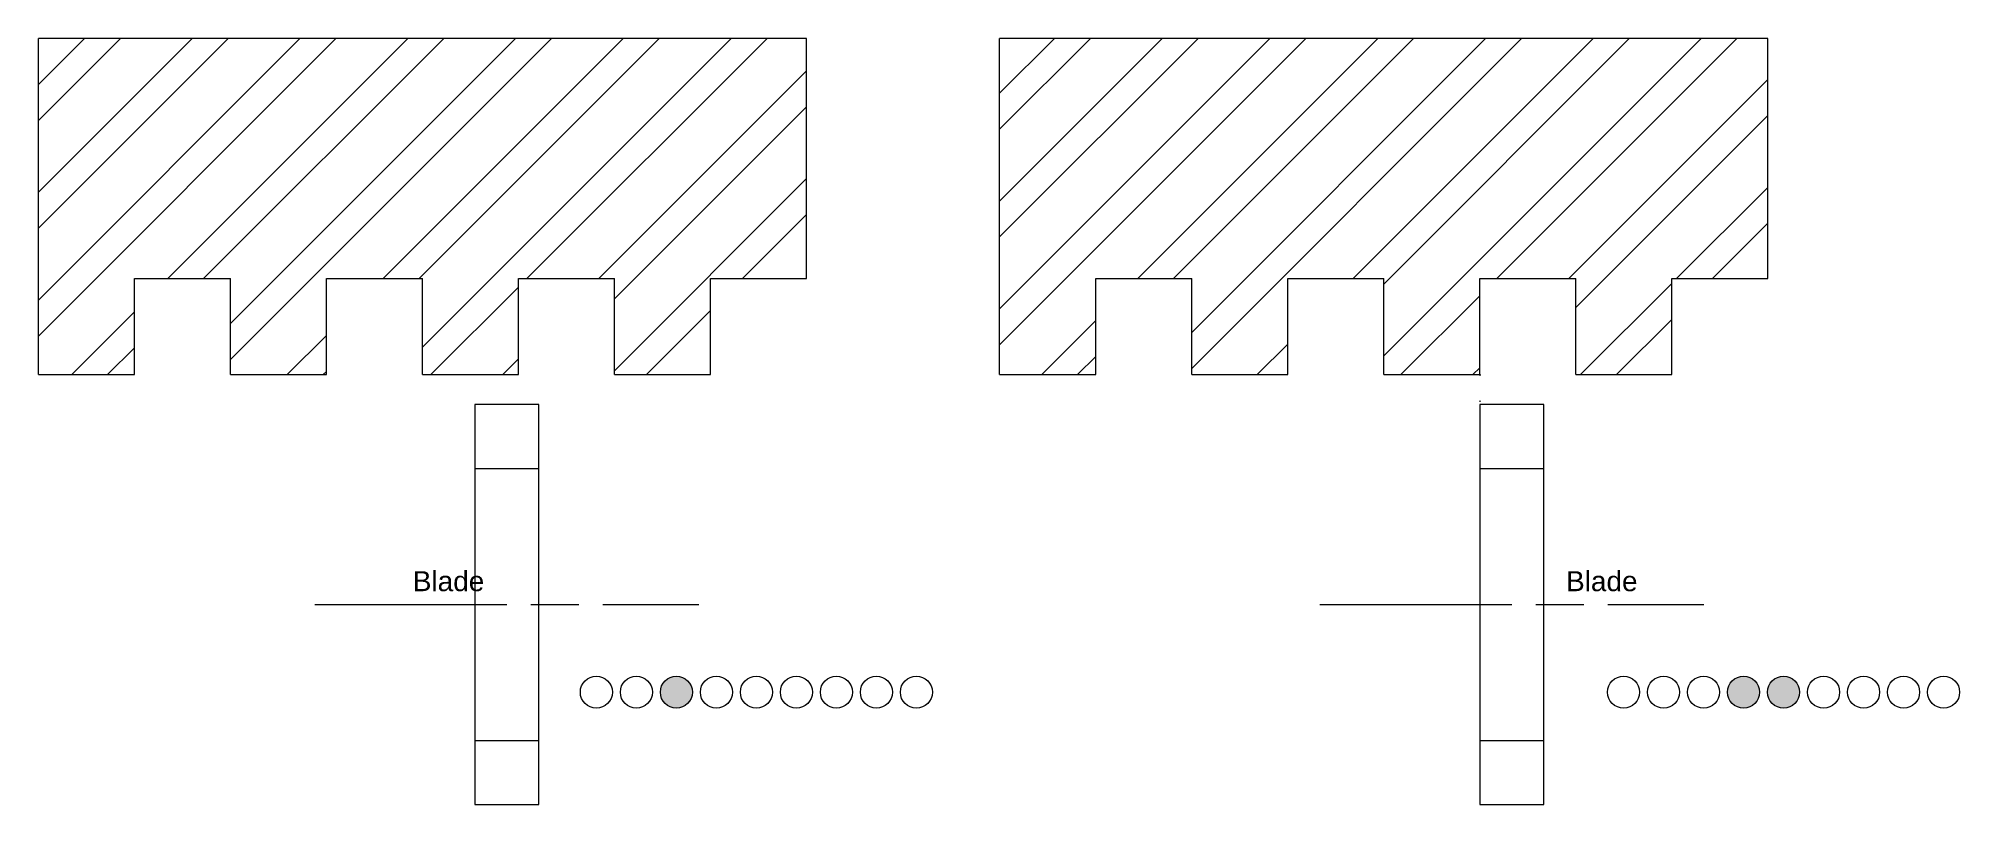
# Model space of a CAD drawing. Header units: millimetres. Extents: x -78 to 761, y -246 to 84.
# Drawn here: x 520.9 to 761, y -242.6 to -146.9 of the extents above; entities that cross this region are included whole.
import ezdxf

# ---------------------------------------------------------------- set-up
doc = ezdxf.new("R2010")
doc.units = ezdxf.units.MM
for name, pattern in [('ACAD_ISO02W100', [15, 12, -3]), ('ACAD_ISO08W100', [36, 24, -3, 6, -3]), ('DOT2', [3.175, 0, -3.175])]:
    doc.linetypes.add(name, pattern=pattern)
doc.layers.get('0').update_dxf_attribs({"lineweight": 25, "true_color": 0xffffff})
for name, color, linetype, lineweight, true_color in [('epure', 1, 'ACAD_ISO02W100', 40, 0xff0000), ('leds rouges', 1, 'Continuous', 25, 0xff0000), ('leds vertes', 3, 'Continuous', 25, 0x00ff00)]:
    doc.layers.add(name, color=color, linetype=linetype, lineweight=lineweight, true_color=true_color)
doc.styles.add('textstyle14', font='')
doc.styles.add('textstyle15', font='')
doc.styles.get('textstyle14').set_extended_font_data('Arial')
doc.styles.get('textstyle15').set_extended_font_data('Arial')

# ---------------------------------------------------------------- blocks, each defined once
blk = doc.blocks.new('leds')
at = {"layer": 'leds rouges'}
for centre in [(15, 0), (20, 0), (25, 0)]:
    blk.add_circle(centre, 2, dxfattribs=at)
at = {"layer": 'leds vertes'}
for centre in [(0, 0), (5, 0), (10, 0), (30, 0), (35, 0), (40, 0)]:
    blk.add_circle(centre, 2, dxfattribs=at)
blk = doc.blocks.new('lame')
for p, q in [((8, 25), (0, 25)), ((0, 25), (0, -25)), ((8, -25), (8, 25)), ((0, -25), (8, -25))]:
    blk.add_line(p, q)
at = {"linetype": 'ACAD_ISO08W100'}
blk.add_line((-20, 0), (28, 0), dxfattribs=at)
blk = doc.blocks.new('led')
at = {"layer": 'leds rouges'}
h = blk.add_hatch(color=256, dxfattribs=at)
edge = h.paths.add_edge_path(flags=0)
edge.add_arc((0, 0), 2, 0, 360)
blk.add_circle((0, 0), 2, dxfattribs=at)

msp = doc.modelspace()

# ---------------------------------------------------------------- hatches: boundary and pattern name
h = msp.add_hatch()
h.set_pattern_fill('ANSI32', color=256, style=0)
h.paths.add_polyline_path([(616.89, -146.88), (520.89, -146.88), (520.89, -176.88), (520.89, -188.88), (532.89, -188.88), (532.89, -176.88), (544.89, -176.88), (544.89, -188.88), (556.89, -188.88), (556.89, -176.88), (568.89, -176.88), (568.89, -188.88), (580.89, -188.88), (580.89, -176.88), (592.89, -176.88), (592.89, -188.88), (604.89, -188.88), (604.89, -176.88), (616.89, -176.88)], flags=0)
h = msp.add_hatch()
h.set_pattern_fill('ANSI32', color=256, style=0)
h.paths.add_polyline_path([(737.03, -146.88), (641.03, -146.88), (641.03, -176.88), (641.03, -188.88), (653.03, -188.88), (653.03, -176.88), (665.03, -176.88), (665.03, -188.88), (677.03, -188.88), (677.03, -176.88), (689.03, -176.88), (689.03, -188.88), (701.03, -188.88), (701.03, -176.88), (713.03, -176.88), (713.03, -188.88), (725.03, -188.88), (725.03, -176.88), (737.03, -176.88)], flags=0)
at = {"layer": 'leds vertes'}
h = msp.add_hatch(color=256, dxfattribs=at)
edge = h.paths.add_edge_path(flags=0)
edge.add_arc((600.62, -228.55), 2, 0, 360)

# ---------------------------------------------------------------- linework, layer by layer
for p, q in [((520.89, -176.88), (520.89, -146.88)), ((616.89, -146.88), (520.89, -146.88)), ((616.89, -176.88), (616.89, -146.88)), ((641.03, -176.88), (641.03, -146.88)), ((737.03, -146.88), (641.03, -146.88)), ((737.03, -176.88), (737.03, -146.88)), ((520.89, -188.88), (520.89, -176.88)), ((532.89, -188.88), (532.89, -176.88)), ((532.89, -176.88), (544.89, -176.88)), ((544.89, -188.88), (544.89, -176.88)), ((556.89, -188.88), (556.89, -176.88)), ((556.89, -176.88), (568.89, -176.88)), ((568.89, -188.88), (568.89, -176.88)), ((580.89, -188.88), (580.89, -176.88)), ((580.89, -176.88), (592.89, -176.88)), ((592.89, -188.88), (592.89, -176.88)), ((604.89, -188.88), (604.89, -176.88)), ((604.89, -176.88), (616.89, -176.88)), ((641.03, -188.88), (641.03, -176.88)), ((653.03, -188.88), (653.03, -176.88)), ((653.03, -176.88), (665.03, -176.88)), ((665.03, -188.88), (665.03, -176.88)), ((677.03, -188.88), (677.03, -176.88)), ((677.03, -176.88), (689.03, -176.88)), ((689.03, -188.88), (689.03, -176.88)), ((701.03, -188.88), (701.03, -176.88)), ((701.03, -176.88), (713.03, -176.88)), ((713.03, -188.88), (713.03, -176.88)), ((725.03, -188.88), (725.03, -176.88)), ((725.03, -176.88), (737.03, -176.88)), ((520.89, -188.88), (532.89, -188.88)), ((544.89, -188.88), (556.89, -188.88)), ((568.89, -188.88), (580.89, -188.88)), ((592.89, -188.88), (604.89, -188.88)), ((641.03, -188.88), (653.03, -188.88)), ((665.03, -188.88), (677.03, -188.88)), ((689.03, -188.88), (701.03, -188.88)), ((713.03, -188.88), (725.03, -188.88)), ((575.45, -200.59), (583.45, -200.59)), ((701.03, -200.59), (709.03, -200.59)), ((575.45, -234.59), (583.45, -234.59)), ((701.03, -234.59), (709.03, -234.59))]:
    msp.add_line(p, q)
at = {"layer": 'epure', "linetype": 'DOT2'}
msp.add_line((701.03, -188.88), (701.03, -192.59), dxfattribs=at)
at = {"layer": 'leds vertes'}
msp.add_circle((600.62, -228.55), 2, dxfattribs=at)

# ---------------------------------------------------------------- block references
for name, p in [('lame', (575.45, -217.59)), ('lame', (701.03, -217.59)), ('leds', (590.62, -228.55)), ('leds', (719.01, -228.55))]:
    msp.add_blockref(name, p)
at = {"layer": 'leds rouges'}
for p in [(734.01, -228.55), (739.01, -228.55)]:
    msp.add_blockref('led', p, dxfattribs=at)

# ---------------------------------------------------------------- texts
at = {"char_height": 1, "attachment_point": 5}
for insert, style in [((572.15, -214.7), 'textstyle15'), ((716.29, -214.7), 'textstyle14')]:
    msp.add_mtext('\\c0;\\H2.5;Blade', dxfattribs=dict(at, insert=insert, style=style))

doc.saveas('drawing.dxf')
